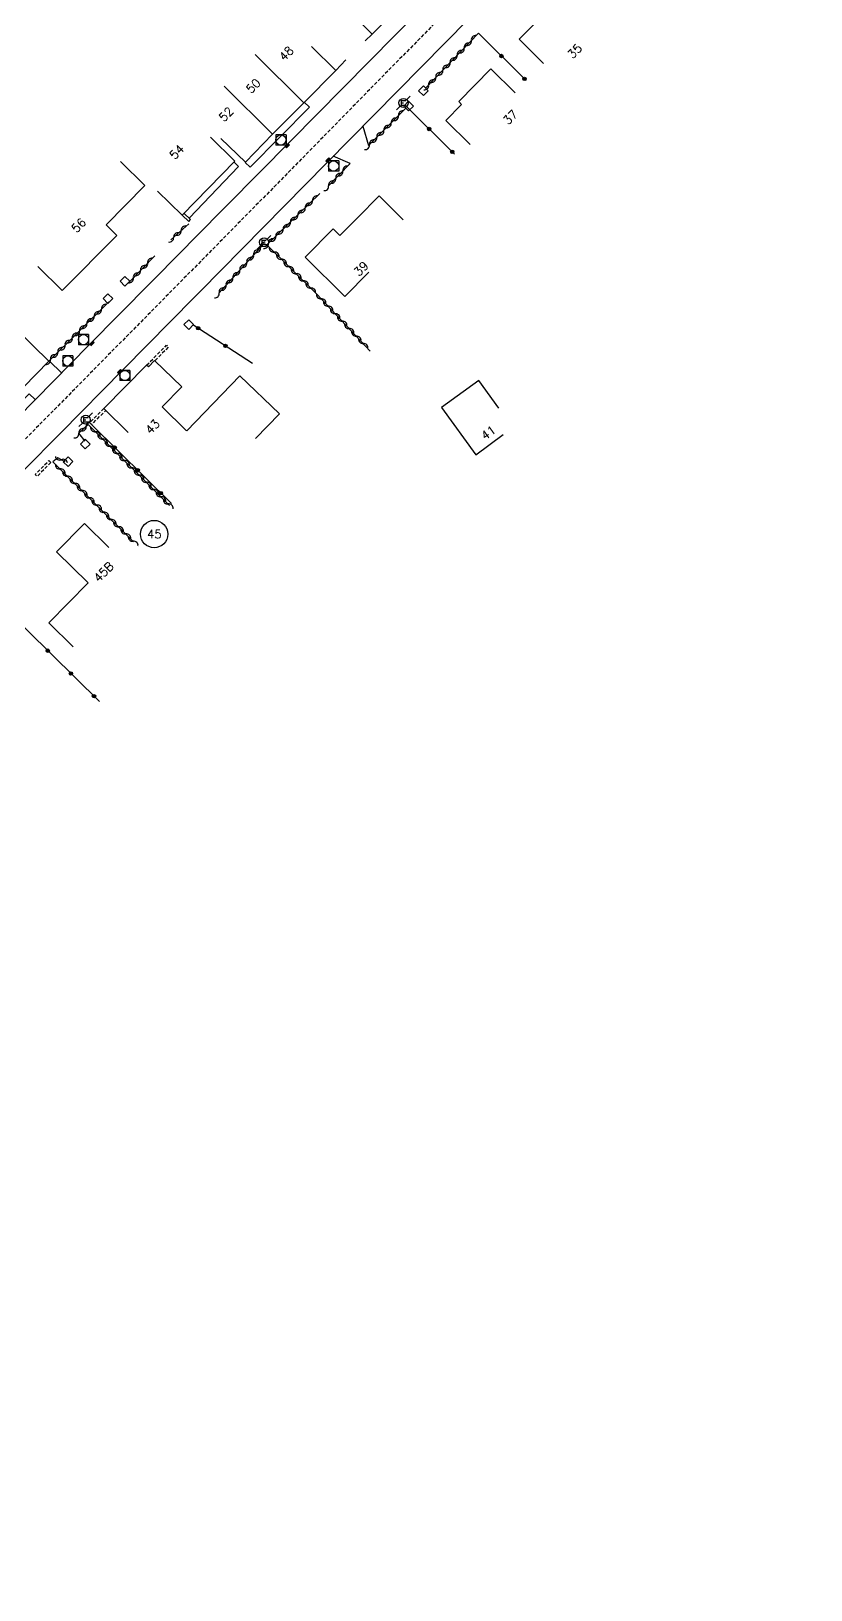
# Model space of a CAD drawing. Header units: millimetres. Extents: x 79999 to 81000, y 146000 to 147001.
# Drawn here: x 80145.2 to 80259.3, y 146656.3 to 146884.2 of the extents above; entities that cross this region are included whole.
import ezdxf
from ezdxf.enums import TextEntityAlignment as Align

# ---------------------------------------------------------------- set-up
doc = ezdxf.new("R2010")
doc.units = ezdxf.units.MM
doc.linetypes.add('DASHED', pattern=[0.75, 0.5, -0.25])
doc.layers.get('0').update_dxf_attribs({"linetype": 'CONTINUOUS'})
for name, color, linetype in [('W0001', 6, 'DASHED'), ('W0008', 7, 'CONTINUOUS'), ('W0100', 7, 'CONTINUOUS'), ('W0112', 1, 'DASHED'), ('W0310', 3, 'CONTINUOUS'), ('W0322', 7, 'CONTINUOUS'), ('W0400', 7, 'CONTINUOUS'), ('W0420', 7, 'CONTINUOUS'), ('W0471', 7, 'CONTINUOUS'), ('W0991', 7, 'CONTINUOUS'), ('W1102', 7, 'CONTINUOUS')]:
    doc.layers.add(name, color=color, linetype=linetype)
doc.styles.get("Standard").update_dxf_attribs({"font": 'romans.shx', "width": 0.85})

# ---------------------------------------------------------------- blocks, each defined once
blk = doc.blocks.new('t322o')
at = {"color": 0, "linetype": 'Continuous'}
for radius in [0.25, 0.15]:
    blk.add_circle((0, 0), radius, dxfattribs=at)
blk = doc.blocks.new('t310o')
at = {"color": 0, "linetype": 'Continuous'}
for centre, start, end in [((-0.5, 0.38), 216.8699, 323.1304), ((0.5, -0.37), 36.8699, 143.1303)]:
    blk.add_arc(centre, 0.625, start, end, dxfattribs=at)
blk = doc.blocks.new('t112o')
at = {"color": 0, "linetype": 'Continuous'}
for p, q in [((-0.5, 0.5), (0.5, 0.5)), ((-0.5, -0.5), (-0.5, 0.5)), ((0.5, 0.5), (0.5, -0.5)), ((0.5, -0.5), (-0.5, -0.5))]:
    blk.add_line(p, q, dxfattribs=at)
blk = doc.blocks.new('T420')
for p, q in [((0.75, 0.75), (-0.75, 0.75)), ((-0.75, 0.75), (-0.75, -0.75)), ((0.75, 0.75), (0.75, -0.75)), ((0.75, -0.75), (-0.75, -0.75))]:
    blk.add_line(p, q)
blk.add_ellipse((0, 0), major_axis=(-0.53, 0.53), ratio=1, start_param=3.926991, end_param=10.210176)
blk = doc.blocks.new('T400')
for p, q in [((-0.15, 0.3), (0.15, 0.3)), ((-0.15, -0.25), (-0.15, 0.3)), ((-0.15, 0.15), (0.15, 0.15)), ((-0.15, 0), (0.15, 0)), ((0.15, 0.3), (0.15, -0.25)), ((-0.15, -0.15), (0.15, -0.15)), ((-0.15, -0.25), (-0.15, -0.3)), ((-0.15, -0.3), (0.15, -0.3)), ((0.15, -0.3), (0.15, -0.25))]:
    blk.add_line(p, q)
blk = doc.blocks.new('T471')
for p, q in [((-0.333334, 0.333334), (-0.333334, -0.333334)), ((-0.333334, 0.333334), (0.333334, 0.333334)), ((-0.333334, 0), (0, 0)), ((0.500001, 0.500001), (1.000002, 1.000002)), ((-0.500001, -0.500001), (-1.000002, -1.000002)), ((-0.333334, -0.333334), (0.333334, -0.333334))]:
    blk.add_line(p, q)
blk.add_ellipse((0, 0), major_axis=(0.471405, 0.471405), ratio=1, start_param=5.4977871438, end_param=11.780972451)

msp = doc.modelspace()

# ---------------------------------------------------------------- linework, layer by layer
at = {"layer": 'W0001', "flags": 128}
msp.add_lwpolyline([(80315.44, 147000), (80291.99, 146975.7), (80237.97, 146919.7), (80179.15, 146859.82), (80109.18, 146788.95), (80078.7, 146758.06), (80059.37, 146738.45), (80036.56, 146715.31), (80030.89, 146711.03), (80022.77, 146707.93)], dxfattribs=at)
at = {"layer": 'W0008', "flags": 128}
msp.add_lwpolyline([(80030.38, 146697.49, -0.035214), (80029.95, 146698.89, -0.058028), (80029.86, 146699.77, -0.015376), (80029.92, 146701.4, -0.027904), (80030.03, 146702.29, -0.034515), (80030.45, 146703.94, -0.057463), (80030.88, 146704.88, -0.027186), (80031.68, 146706.03, -0.030477), (80032.49, 146706.96, -0.000005), (80035.98, 146710.49, -0.000002), (80043.72, 146718.34), (80064.67, 146739.56, 0.00002), (80069.14, 146744.08, 0.000009), (80079.78, 146754.87), (80085.88, 146761.1), (80127.86, 146803.59), (80132.98, 146808.82), (80149.54, 146825.49), (80158.68, 146834.74), (80169.12, 146845.33), (80169.94, 146846.16), (80188.41, 146864.92), (80216.2, 146893.11)], format="xyb", dxfattribs=at)
for points in [[(80220.07, 146905.61), (80209.92, 146895.31), (80183.2, 146868.21), (80169.17, 146854.02), (80167.2, 146852), (80153.63, 146838.29), (80127.6, 146811.85), (80088.41, 146772.2)], [(80176.54, 146865.04), (80177.26, 146864.35), (80185.93, 146873.1), (80185.18, 146873.85)], [(80193.73, 146870.35), (80194.58, 146867.5)], [(80174.88, 146865.1), (80175.57, 146864.43), (80168.32, 146856.88)], [(80191.87, 146864.86), (80189.4, 146865.93)], [(80149.7, 146834.23), (80147.85, 146836.04)], [(80145.82, 146830.35), (80144.92, 146831.21), (80137.93, 146824.06), (80138.82, 146823.23)]]:
    msp.add_lwpolyline(points, dxfattribs=at)
at = {"layer": 'W0100', "flags": 128}
for points in [[(80195.29, 146891.12), (80198.86, 146887.62), (80195.11, 146883.8), (80191.54, 146887.3)], [(80220.17, 146879.52), (80216.62, 146883.04), (80222.97, 146889.44), (80226.52, 146885.92)], [(80186.24, 146882), (80189.78, 146878.47), (80185.1, 146873.76), (80180.53, 146869.16), (80176.56, 146865.06), (80172.97, 146868.55)], [(80209.44, 146867.66), (80205.88, 146871.18), (80208.2, 146873.53), (80207.78, 146873.95), (80212.48, 146878.71), (80216.04, 146875.2)], [(80171.44, 146868.74), (80175.02, 146865.24), (80167.29, 146857.34), (80163.71, 146860.83)], [(80158.28, 146865.16), (80161.83, 146861.64), (80156.17, 146855.93), (80157.74, 146854.37), (80149.74, 146846.29), (80146.18, 146849.81)], [(80194.61, 146849), (80191.11, 146845.43), (80185.31, 146851.16), (80189.39, 146855.31), (80190.38, 146854.34), (80192.95, 146856.95), (80196.12, 146860.14), (80199.67, 146856.62)], [(80140.63, 146842.96), (80147.79, 146835.98), (80144.1, 146832.19), (80137, 146824.92), (80133.41, 146821.22), (80129.79, 146817.53), (80125.93, 146813.59), (80121.72, 146809.34), (80117.16, 146804.73), (80112.98, 146800.45), (80107.9, 146795.24), (80104.32, 146798.73)], [(80178.05, 146824.68), (80181.55, 146828.25), (80175.76, 146833.84), (80167.97, 146825.76), (80167.87, 146825.85), (80164.38, 146829.3), (80167.25, 146832.2), (80163.28, 146836.07), (80162.36, 146835.14), (80162.11, 146835.38), (80155.86, 146829.05), (80159.41, 146825.54)], [(80213.65, 146829.1), (80210.72, 146833.15), (80205.24, 146829.19), (80210.26, 146822.29), (80214.3, 146825.23)], [(80156.57, 146808.72), (80153.02, 146812.24), (80148.92, 146808.1), (80153.54, 146803.53), (80147.78, 146797.69), (80151.35, 146794.18)]]:
    msp.add_lwpolyline(points, dxfattribs=at)
at = {"layer": 'W0112', "flags": 128}
for points in [[(80162.11, 146835.38), (80165, 146838.29), (80165.28, 146838), (80163.32, 146836.03)], [(80155.86, 146829.05), (80153.77, 146826.98), (80154.05, 146826.69), (80156.14, 146828.77)]]:
    msp.add_lwpolyline(points, dxfattribs=at)
msp.add_lwpolyline([(80148.09, 146821.15), (80146.09, 146819.1), (80145.8, 146819.38), (80147.8, 146821.43)], close=True, dxfattribs=at)
at = {"layer": 'W0310', "flags": 128}
for points in [[(80210.66, 146883.94), (80202.92, 146875.91)], [(80200.01, 146872.93), (80194.58, 146867.5)], [(80191.87, 146864.86), (80188.68, 146861.58)], [(80187.46, 146860.48), (80179.7, 146852.96), (80179.26, 146853.15), (80172.67, 146845.93)], [(80168.29, 146856.07), (80165.65, 146853.7)], [(80163.29, 146851.38), (80159.62, 146847.59)], [(80179.7, 146852.96), (80187.02, 146845.77), (80194.84, 146837.45)], [(80156.57, 146844.63), (80147.79, 146835.98)], [(80153.12, 146824.28), (80152.17, 146825.43), (80153.54, 146826.69), (80165.47, 146814.88)], [(80150.19, 146821.27), (80149.13, 146821.83), (80148.4, 146821.25), (80160.21, 146809.56)]]:
    msp.add_lwpolyline(points, dxfattribs=at)
at = {"layer": 'W0322', "flags": 128}
for points in [[(80194.09, 146882.84), (80195.11, 146883.8)], [(80210.66, 146883.94), (80217.66, 146877)], [(80189.78, 146878.47), (80191.25, 146880.03)], [(80200.07, 146873.27), (80207.18, 146866.24)], [(80177.62, 146835.62), (80168.89, 146841.28)], [(80154.05, 146826.69), (80165.73, 146815.14)], [(80134.11, 146806.97), (80155.19, 146786.19)]]:
    msp.add_lwpolyline(points, dxfattribs=at)
at = {"layer": 'W1102', "flags": 128}
for points in [[(80185.1, 146873.76), (80178.01, 146880.82)], [(80180.53, 146869.16), (80173.43, 146876.2)], [(80167.29, 146857.34), (80168.26, 146856.39), (80168.54, 146856.67), (80167.57, 146857.62)]]:
    msp.add_lwpolyline(points, dxfattribs=at)
at = {"layer": 'W1102'}
msp.add_circle((80163.22, 146810.69), 2, dxfattribs=at)

# ---------------------------------------------------------------- block references
at = {"layer": 'W0112'}
for p, rotation in [((80202.61, 146875.52), 224.9889276978785), ((80200.43, 146873.27), 224.7237573542214), ((80158.93, 146847.67), 45.09713172412026), ((80156.45, 146845.13), 44.7046670289905), ((80168.27, 146841.32), 224.906679714836), ((80153.12, 146823.85), 225.0889819185613), ((80150.62, 146821.28), 226.2394359140468)]:
    msp.add_blockref('t112o', p, dxfattribs=dict(at, rotation=rotation))
at = {"layer": 'W0310'}
for p, rotation in [((80209.62, 146882.86), 226.0639320952632), ((80207.54, 146880.7), 226.0639320952632), ((80208.58, 146881.78), 226.0639320952632), ((80204.41, 146877.46), 226.0639320952632), ((80205.45, 146878.54), 226.0639320952632), ((80206.5, 146879.62), 226.0639320952632), ((80203.37, 146876.38), 226.0639320952632), ((80197.89, 146870.81), 225.035900533965), ((80198.95, 146871.87), 225.035900533965), ((80195.77, 146868.69), 225.035900533965), ((80196.83, 146869.75), 225.035900533965), ((80194.71, 146867.63), 225.035900533965), ((80190.82, 146863.79), 225.8416920062652), ((80188.73, 146861.63), 225.8416920062652), ((80189.78, 146862.71), 225.8416920062652), ((80186.38, 146859.44), 224.1042194151752), ((80184.23, 146857.35), 224.1042194151752), ((80185.31, 146858.39), 224.1042194151752), ((80167.17, 146855.07), 221.8571165749353), ((80182.07, 146855.26), 224.1042194151752), ((80183.15, 146856.31), 224.1042194151752), ((80166.06, 146854.07), 221.8571165749353), ((80178.78, 146852.62), 227.6308453574628), ((80179.92, 146853.17), 224.1042194151752), ((80181, 146854.22), 224.1042194151752), ((80162.25, 146850.31), 225.8877583922593), ((80176.75, 146850.4), 227.6308453574628), ((80177.76, 146851.51), 227.6308453574628), ((80180.77, 146851.91), 315.5037187561231), ((80181.84, 146850.86), 315.5037187561231), ((80160.16, 146848.15), 225.8877583922593), ((80161.2, 146849.23), 225.8877583922593), ((80174.73, 146848.18), 227.6308453574628), ((80175.74, 146849.29), 227.6308453574628), ((80182.91, 146849.81), 315.5037187561231), ((80183.98, 146848.76), 315.5037187561231), ((80172.71, 146845.97), 227.6308453574628), ((80173.72, 146847.08), 227.6308453574628), ((80185.05, 146847.71), 315.5037187561231), ((80186.12, 146846.65), 315.5037187561231), ((80155.5, 146843.58), 224.5840032892863), ((80187.65, 146845.1), 133.234196423029), ((80188.68, 146844.01), 133.234196423029), ((80153.36, 146841.47), 224.5840032892863), ((80154.43, 146842.52), 224.5840032892863), ((80189.7, 146842.92), 133.234196423029), ((80190.73, 146841.82), 133.234196423029), ((80151.23, 146839.37), 224.5840032892863), ((80152.29, 146840.42), 224.5840032892863), ((80191.76, 146840.73), 133.234196423029), ((80192.79, 146839.64), 133.234196423029), ((80149.09, 146837.26), 224.5840032892863), ((80150.16, 146838.31), 224.5840032892863), ((80193.81, 146838.55), 133.234196423029), ((80148.02, 146836.21), 224.5840032892863), ((80152.18, 146825.43), 42.69575469317407), ((80153.28, 146826.45), 42.69575469317407), ((80154.61, 146825.64), 315.2876432664614), ((80155.67, 146824.58), 315.2876432664614), ((80156.74, 146823.53), 315.2876432664614), ((80149.63, 146821.56), 332.0821576597195), ((80157.81, 146822.47), 315.2876432664614), ((80158.87, 146821.42), 315.2876432664614), ((80149.47, 146820.2), 315.2876432662029), ((80150.53, 146819.14), 315.2876432662029), ((80159.94, 146820.36), 315.2876432664614), ((80161, 146819.3), 315.2876432664614), ((80162.07, 146818.25), 315.2876432664614), ((80151.6, 146818.09), 315.2876432662029), ((80152.67, 146817.03), 315.2876432662029), ((80153.73, 146815.98), 315.2876432662029), ((80163.14, 146817.19), 315.2876432664614), ((80164.2, 146816.14), 315.2876432664614), ((80154.8, 146814.92), 315.2876432662029), ((80155.86, 146813.86), 315.2876432662029), ((80165.27, 146815.08), 315.2876432664614), ((80156.93, 146812.81), 315.2876432662029), ((80157.99, 146811.75), 315.2876432662029), ((80159.06, 146810.7), 315.2876432662029), ((80160.13, 146809.64), 315.2876432662029)]:
    msp.add_blockref('t310o', p, dxfattribs=dict(at, rotation=rotation))
at = {"layer": 'W0322'}
for p, rotation in [((80214.03, 146880.6), 315.2346171843401), ((80217.4, 146877.25), 315.2346171843401), ((80203.45, 146869.93), 315.3345625236195), ((80206.83, 146866.59), 315.3345625236195), ((80169.65, 146840.78), 147.0473054726318), ((80173.64, 146838.2), 147.0473054726318), ((80157.43, 146823.35), 315.3096422274498), ((80160.8, 146820.01), 315.3096422274498), ((80164.18, 146816.67), 315.3096422274498), ((80147.64, 146793.63), 315.4156914593848), ((80151.03, 146790.29), 315.4156914593848), ((80154.41, 146786.96), 315.4156914593848)]:
    msp.add_blockref('t322o', p, dxfattribs=dict(at, rotation=rotation))
at = {"layer": 'W0400'}
for p, rotation in [((80182.68, 146867.47), 135.331177194114), ((80188.67, 146865.39), 315.419952449404), ((80154.13, 146838.58), 315.3057403711842), ((80158.16, 146834.43), 135.2525846663831)]:
    msp.add_blockref('T400', p, dxfattribs=dict(at, rotation=rotation))
at = {"layer": 'W0420'}
for p in [(80181.76, 146868.32), (80189.47, 146864.51), (80152.87, 146839.12), (80150.58, 146836), (80158.92, 146833.88)]:
    msp.add_blockref('T420', p, dxfattribs=at)
at = {"layer": 'W0471'}
for p in [(80199.69, 146873.74), (80179.29, 146853.35), (80153.2, 146827.41)]:
    msp.add_blockref('T471', p, dxfattribs=at)

# ---------------------------------------------------------------- texts
at = {"layer": 'W0991'}
for s, rotation, p in [('48', 45.2585, (80182.54, 146880.96)), ('35', 45.2346, (80224.76, 146881.31)), ('50', 45.2585, (80177.71, 146876.23)), ('52', 45.2585, (80173.74, 146872.08)), ('37', 45.3346, (80215.33, 146871.64)), ('54', 45.2585, (80166.53, 146866.57)), ('56', 45.2585, (80152.16, 146855.84)), ('39', 45.5037, (80193.49, 146849.49)), ('43', 45.5316, (80162.97, 146826.38)), ('41', 36.0585, (80212.1, 146825.5)), ('45B', 45.5316, (80155.82, 146805.15))]:
    msp.add_text(s, height=1.25, rotation=rotation, dxfattribs=at).set_placement(p, align=Align.MIDDLE)
msp.add_text('45', height=1.25, dxfattribs=at).set_placement((80163.22, 146810.69), align=Align.MIDDLE)

doc.saveas('drawing.dxf')
